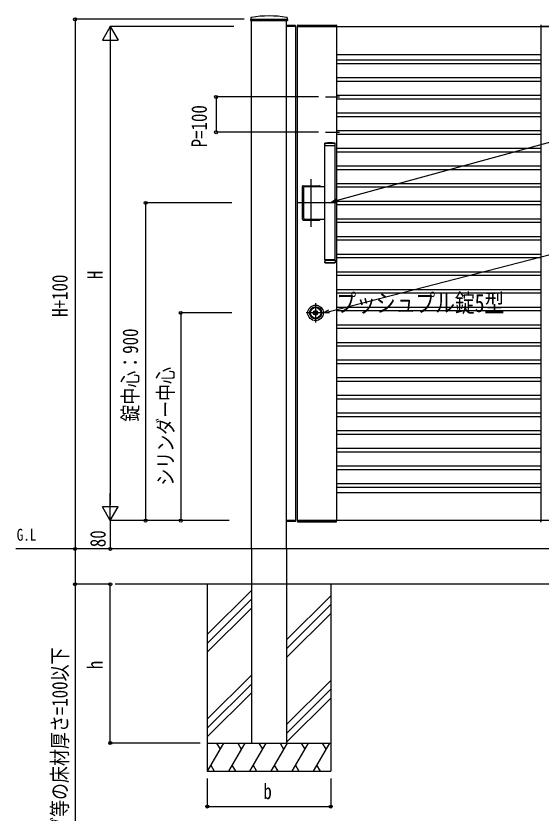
# Model space of a CAD drawing. Units: millimetres, scale not verified. Extents: x -4205 to 4205, y -2970 to 2970.
# Drawn here: x -1203 to 285, y -976 to 1282 of the extents above; entities that cross this region are included whole.
import ezdxf
from ezdxf.enums import TextEntityAlignment as Align

# ---------------------------------------------------------------- set-up
doc = ezdxf.new("R2010")
doc.units = ezdxf.units.MM
doc.header["$LTSCALE"] = 10
for name, color, linetype in [('0-3_USER1', 3, 'Continuous'), ('0-4_YKK_12', 2, 'Continuous'), ('0-6_YKK_A1', 4, 'Continuous'), ('0-7_YKK_D', 6, 'Continuous')]:
    doc.layers.add(name, color=color, linetype=linetype)
doc.styles.add('ＭＳ ゴシック', font='')
doc.styles.get('ＭＳ ゴシック').set_extended_font_data('MS Gothic')

msp = doc.modelspace()

# ---------------------------------------------------------------- linework, layer by layer
at = {"layer": '0-4_YKK_12'}
for p, q in [((-365.98, 684.94), (-365.98, 819.72)), ((-292.95, 752.33), (-404.98, 752.33))]:
    msp.add_line(p, q, dxfattribs=at)
at = {"layer": '0-6_YKK_A1'}
for p, q in [((-537.73, 1276.02), (-538.08, 1269.36)), ((-537.58, 1268.83), (-434.38, 1268.83)), ((-535.98, 1272.33), (-535.98, 1268.83)), ((-535.98, -227.67), (-535.98, 1268.83)), ((-435.98, -227.67), (-435.98, 1268.83)), ((-434.23, 1276.02), (-433.88, 1269.36)), ((-436.18, 1252.33), (-436.07, 1254.36)), ((-410.68, 1252.33), (-436.18, 1252.33)), ((-410.98, 1252.33), (-435.98, 1252.33)), ((-410.98, 1252.33), (-435.98, 1252.33)), ((-411.29, 1254.83), (-435.57, 1254.83)), ((-410.79, 1254.36), (-410.68, 1252.33)), ((-405.35, 1254.88), (-405.48, 1252.33)), ((-405.48, 1252.33), (-294.48, 1252.33)), ((-404.35, 1255.83), (-295.61, 1255.83)), ((-294.98, 1252.33), (-294.98, -147.67)), ((-294.61, 1254.88), (-294.48, 1252.33)), ((284.65, 1254.88), (284.52, 1252.33)), ((395.52, 1252.33), (284.52, 1252.33)), ((285.02, 1252.33), (285.02, -147.67)), ((-294.98, 1172.33), (285.02, 1172.33)), ((-294.98, 1157.33), (285.02, 1157.33)), ((-294.98, 1147.33), (285.02, 1147.33)), ((-294.98, 1107.33), (285.02, 1107.33)), ((-294.98, 1097.33), (285.02, 1097.33)), ((-325.98, 1052.33), (-285.98, 1052.33)), ((-294.98, 1057.33), (285.02, 1057.33)), ((-294.98, 1047.33), (285.02, 1047.33)), ((-294.98, 1007.33), (285.02, 1007.33)), ((-294.98, 997.33), (285.02, 997.33)), ((-325.98, 952.33), (-285.98, 952.33)), ((-294.98, 957.33), (285.02, 957.33)), ((-294.98, 947.33), (285.02, 947.33)), ((-327.98, 921.33), (-297.98, 921.33)), ((-327.98, 914.83), (-327.98, 921.33)), ((-327.98, 918.61), (-327.98, 917.61)), ((-327.98, 914.83), (-297.98, 914.83)), ((-327.98, 590.83), (-327.98, 913.83)), ((-297.98, 913.83), (-327.98, 913.83)), ((-326.98, 913.83), (-326.98, 914.83)), ((-298.98, 913.83), (-298.98, 914.83)), ((-297.98, 921.33), (-298.48, 921.83)), ((-297.98, 914.83), (-297.98, 921.33)), ((-297.98, 590.83), (-297.98, 913.83)), ((-294.98, 907.33), (285.02, 907.33)), ((-294.98, 897.33), (285.02, 897.33)), ((-294.98, 857.33), (285.02, 857.33)), ((-294.98, 847.33), (285.02, 847.33)), ((-391.48, 705.83), (-391.48, 798.83)), ((-390.98, 706.33), (-390.98, 798.33)), ((-389.48, 800.83), (-342.48, 800.83)), ((-388.98, 800.33), (-342.98, 800.33)), ((-387.33, 707.83), (-387.33, 796.83)), ((-385.33, 798.83), (-327.98, 798.83)), ((-294.98, 807.33), (285.02, 807.33)), ((-294.98, 797.33), (285.02, 797.33)), ((-294.98, 757.33), (285.02, 757.33)), ((-294.98, 747.33), (285.02, 747.33)), ((-389.48, 703.83), (-342.48, 703.83)), ((-388.98, 704.33), (-342.98, 704.33)), ((-385.33, 705.83), (-327.98, 705.83)), ((-294.98, 707.33), (285.02, 707.33)), ((-294.98, 697.33), (285.02, 697.33)), ((-294.98, 657.33), (285.02, 657.33)), ((-294.98, 647.33), (285.02, 647.33)), ((-297.98, 590.83), (-327.98, 590.83)), ((-327.98, 589.83), (-297.98, 589.83)), ((-327.98, 589.83), (-327.98, 583.33)), ((-327.98, 586.05), (-327.98, 587.05)), ((-326.98, 590.83), (-326.98, 589.83)), ((-298.98, 590.83), (-298.98, 589.83)), ((-297.98, 589.83), (-297.98, 583.33)), ((-294.98, 607.33), (285.02, 607.33)), ((-294.98, 597.33), (285.02, 597.33)), ((-327.98, 583.33), (-297.98, 583.33)), ((-297.98, 583.33), (-298.48, 582.83)), ((-294.98, 557.33), (285.02, 557.33)), ((-294.98, 547.33), (285.02, 547.33)), ((-294.98, 507.33), (285.02, 507.33)), ((-294.98, 497.33), (285.02, 497.33)), ((-353.98, 467.83), (-353.98, 413.83)), ((-294.98, 457.33), (285.02, 457.33)), ((-326.98, 440.83), (-380.98, 440.83)), ((-358.14, 439.89), (-358.14, 441.77)), ((-357.84, 442.07), (-357.19, 442.07)), ((-357.84, 439.59), (-357.19, 439.59)), ((-357.08, 442.11), (-356.89, 442.23)), ((-357.08, 439.55), (-356.89, 439.42)), ((-356.89, 442.23), (-355.83, 442.23)), ((-356.89, 439.42), (-355.83, 439.42)), ((-355.83, 442.23), (-355.67, 441.66)), ((-355.83, 439.42), (-355.73, 439.79)), ((-355.58, 439.79), (-355.73, 439.79)), ((-355.48, 441.51), (-355.29, 441.51)), ((-355.02, 440.7), (-355.3, 439.98)), ((-355.02, 441.86), (-355.1, 441.64)), ((-355.02, 441.86), (-353.87, 441.86)), ((-354.88, 440.79), (-354.65, 440.79)), ((-354.5, 440.67), (-354.39, 440.04)), ((-352.94, 439.79), (-354.09, 439.79)), ((-353.46, 440.99), (-353.57, 441.62)), ((-353.08, 440.87), (-353.31, 440.87)), ((-352.94, 440.96), (-352.66, 441.68)), ((-352.94, 439.79), (-352.86, 440.02)), ((-352.48, 440.15), (-352.67, 440.15)), ((-352.38, 441.86), (-352.23, 441.86)), ((-352.14, 439.42), (-352.29, 440)), ((-352.14, 442.23), (-352.23, 441.86)), ((-351.07, 442.23), (-352.14, 442.23)), ((-351.07, 439.42), (-352.14, 439.42)), ((-350.88, 442.11), (-351.07, 442.23)), ((-350.88, 439.55), (-351.07, 439.42)), ((-350.12, 442.07), (-350.77, 442.07)), ((-350.12, 439.59), (-350.77, 439.59)), ((-349.82, 439.89), (-349.82, 441.77)), ((-294.98, 447.33), (285.02, 447.33)), ((-294.98, 407.33), (285.02, 407.33)), ((-294.98, 397.33), (285.02, 397.33)), ((-294.98, 357.33), (285.02, 357.33)), ((-294.98, 347.33), (285.02, 347.33)), ((-294.98, 307.33), (285.02, 307.33)), ((-294.98, 297.33), (285.02, 297.33)), ((-294.98, 257.33), (285.02, 257.33)), ((-294.98, 247.33), (285.02, 247.33)), ((-294.98, 207.33), (285.02, 207.33)), ((-294.98, 197.33), (285.02, 197.33)), ((-294.98, 157.33), (285.02, 157.33)), ((-294.98, 147.33), (285.02, 147.33)), ((-294.98, 107.33), (285.02, 107.33)), ((-294.98, 97.33), (285.02, 97.33)), ((-294.98, 57.33), (285.02, 57.33)), ((-294.98, 47.33), (285.02, 47.33)), ((-294.98, 7.33), (285.02, 7.33)), ((-294.98, -2.67), (285.02, -2.67)), ((-294.98, -42.67), (285.02, -42.67)), ((-294.98, -52.67), (285.02, -52.67)), ((-294.98, -67.67), (285.02, -67.67)), ((-436.18, -147.67), (-436.07, -149.7)), ((-410.68, -147.67), (-436.18, -147.67)), ((-411.29, -150.17), (-435.57, -150.17)), ((-410.79, -149.7), (-410.68, -147.67)), ((-405.48, -147.67), (-294.48, -147.67)), ((-405.35, -150.22), (-405.48, -147.67)), ((-404.35, -151.17), (-295.61, -151.17)), ((-294.61, -150.22), (-294.48, -147.67)), ((395.52, -147.67), (284.52, -147.67)), ((284.65, -150.22), (284.52, -147.67)), ((970.02, -227.67), (-1203.45, -227.67)), ((-535.98, -227.67), (-535.98, -777.67)), ((-435.98, -227.67), (-435.98, -777.67)), ((970.02, -327.67), (-921.71, -327.67)), ((-660.98, -327.67), (-660.98, -857.67)), ((-310.98, -327.67), (-310.98, -857.67)), ((-535.98, -345.46), (-660.98, -470.46)), ((-310.98, -360.46), (-435.98, -485.46)), ((-535.98, -370.46), (-660.98, -495.46)), ((-535.98, -395.46), (-660.98, -520.46)), ((-310.98, -385.46), (-435.98, -510.46)), ((-310.98, -410.46), (-435.98, -535.46)), ((-535.98, -585.46), (-660.98, -710.46)), ((-310.98, -600.46), (-435.98, -725.46)), ((-535.98, -610.46), (-660.98, -735.46)), ((-310.98, -625.46), (-435.98, -750.46)), ((-535.98, -635.46), (-660.98, -760.46)), ((-310.98, -650.46), (-435.98, -775.46)), ((-660.98, -777.67), (-310.98, -777.67)), ((-614.79, -777.67), (-660.98, -857.67)), ((-634.79, -777.67), (-624.79, -794.99)), ((-554.79, -777.67), (-600.98, -857.67)), ((-574.79, -777.67), (-564.79, -794.99)), ((-494.79, -777.67), (-540.98, -857.67)), ((-535.98, -777.67), (-435.98, -777.67)), ((-514.79, -777.67), (-504.79, -794.99)), ((-434.79, -777.67), (-480.98, -857.67)), ((-454.79, -777.67), (-444.79, -794.99)), ((-374.79, -777.67), (-420.98, -857.67)), ((-394.79, -777.67), (-384.79, -794.99)), ((-314.79, -777.67), (-360.98, -857.67)), ((-334.79, -777.67), (-324.79, -794.99)), ((-660.98, -857.67), (-310.98, -857.67)), ((-650.98, -840.35), (-640.98, -857.67)), ((-590.98, -840.35), (-580.98, -857.67)), ((-530.98, -840.35), (-520.98, -857.67)), ((-470.98, -840.35), (-460.98, -857.67)), ((-410.98, -840.35), (-400.98, -857.67)), ((-350.98, -840.35), (-340.98, -857.67))]:
    msp.add_line(p, q, dxfattribs=at)
for points in [[(-535.98, 1272.33), (-435.98, 1272.33), (-435.98, 1268.83)], [(-410.98, 1252.33), (-410.98, -147.67), (-435.98, -147.67)], [(-410.98, 1252.33), (-410.98, -147.67), (-435.98, -147.67)], [(-404.98, -147.67), (-404.98, 1252.33), (395.02, 1252.33), (395.02, 1177.33)], [(-298.48, 921.83), (-327.48, 921.83), (-327.98, 921.33)], [(-298.48, 582.83), (-327.48, 582.83), (-327.98, 583.33)], [(395.02, -72.67), (395.02, -147.67), (-404.98, -147.67)]]:
    msp.add_lwpolyline(points, dxfattribs=at)
for radius in [22, 17, 15, 6.35, 5.6, 4.3]:
    msp.add_circle((-353.98, 440.83), radius, dxfattribs=at)
for centre, radius, start, end in [((-537.58, 1269.33), 0.5, 177, 270), ((-535.73, 1275.91), 2, 99.00123, 177), ((-485.98, 961.83), 320, 80.99877, 99.00123), ((-436.23, 1275.91), 2, 3, 80.99877), ((-434.38, 1269.33), 0.5, 270, 3), ((-435.57, 1254.33), 0.5, 90, 177), ((-411.29, 1254.33), 0.5, 3, 90), ((-404.35, 1254.83), 1, 90, 177), ((-295.61, 1254.83), 1, 3, 90), ((285.65, 1254.83), 1, 90, 177), ((-312.98, 739.83), 182.5, 85.75781, 94.24219), ((-389.48, 798.83), 2, 90, 180), ((-388.98, 798.33), 2, 90, 180), ((-385.33, 796.83), 2, 90, 180), ((-342.98, 798.33), 2, 14.47751, 90), ((-342.48, 798.83), 2, 0, 90), ((-389.48, 705.83), 2, 180, 270), ((-388.98, 706.33), 2, 180, 270), ((-385.33, 707.83), 2, 180, 270), ((-342.98, 706.33), 2, 270, 345.52249), ((-342.48, 705.83), 2, 270, 0), ((-342.48, 705.83), 2, 358.47685, 0), ((-312.98, 764.83), 182.5, 265.75781, 274.24219), ((-357.84, 441.77), 0.3, 90, 180), ((-357.84, 439.89), 0.3, 180, 270), ((-357.19, 442.27), 0.2, 270, 305), ((-357.19, 439.39), 0.2, 55, 90), ((-355.48, 441.71), 0.2, 195, 270), ((-355.58, 440.09), 0.3, 270, 338), ((-355.29, 441.71), 0.2, 270, 340), ((-354.88, 440.64), 0.15, 90, 158), ((-354.65, 440.64), 0.15, 10, 90), ((-354.09, 440.09), 0.3, 190, 270), ((-353.87, 441.56), 0.3, 10, 90), ((-353.31, 441.02), 0.15, 190, 270), ((-353.08, 441.02), 0.15, 270, 338), ((-352.67, 439.95), 0.2, 90, 160), ((-352.38, 441.56), 0.3, 90, 158), ((-352.48, 439.95), 0.2, 15, 90), ((-350.77, 442.27), 0.2, 235, 270), ((-350.77, 439.39), 0.2, 90, 125), ((-350.12, 441.77), 0.3, 0, 90), ((-350.12, 439.89), 0.3, 270, 0), ((-435.57, -149.67), 0.5, 183, 270), ((-411.29, -149.67), 0.5, 270, 357), ((-404.35, -150.17), 1, 183, 270), ((-295.61, -150.17), 1, 270, 357), ((285.65, -150.17), 1, 183, 270)]:
    msp.add_arc(centre, radius, start, end, dxfattribs=at)
at = {"layer": '0-7_YKK_D'}
for p, q in [((-555.98, 1272.33), (-1036.98, 1272.33)), ((-1035.98, 1272.33), (-1035.98, -227.67)), ((-935.98, 1252.33), (-958.48, 1213.36)), ((-585.98, 1252.33), (-936.98, 1252.33)), ((-935.98, 1252.33), (-913.48, 1213.36)), ((-935.98, 1252.33), (-935.98, 1174.39)), ((-958.48, 1213.36), (-913.48, 1213.36)), ((-935.98, 1207.33), (-935.98, -102.67)), ((-345.98, 1052.33), (-636.98, 1052.33)), ((-635.98, 1052.33), (-635.98, 952.33)), ((-345.98, 952.33), (-636.98, 952.33)), ((-591.06, 752.33), (-836.98, 752.33)), ((-835.98, 752.33), (-835.98, -147.67)), ((-591.06, 440.83), (-736.98, 440.83)), ((-735.98, 440.83), (-735.98, -147.67)), ((-935.98, -147.67), (-935.98, -69.73)), ((-935.98, -147.67), (-958.48, -108.7)), ((-913.48, -108.7), (-958.48, -108.7)), ((-935.98, -147.67), (-913.48, -108.7)), ((-598.47, -147.67), (-936.98, -147.67)), ((-598.47, -147.67), (-936.98, -147.67)), ((-935.98, -147.67), (-935.98, -227.67)), ((-598.47, -147.67), (-836.98, -147.67)), ((-598.47, -147.67), (-736.98, -147.67)), ((-685.62, -227.67), (-1036.98, -227.67)), ((-1005.16, -227.67), (-1036.98, -227.67)), ((-855.98, -227.67), (-936.98, -227.67)), ((-941.71, -327.67), (-1036.98, -327.67)), ((-942, -327.67), (-934.98, -327.67)), ((-935.98, -777.66), (-935.98, -327.67)), ((-680.97, -777.66), (-936.98, -777.66)), ((-661, -877.67), (-661, -958.67)), ((-311, -877.67), (-311, -958.67)), ((-661, -957.67), (-311, -957.67))]:
    msp.add_line(p, q, dxfattribs=at)
for points in [[(-307.98, 755.57), (-291.58, 760.06), (603.02, 1004.77), (1251.75, 1004.77)], [(-290.38, 755.66), (-307.98, 755.57), (-292.78, 764.45)], [(-331.98, 440.83), (-315.52, 445.07), (640.7, 691.41), (1034.3, 691.41)], [(-314.38, 440.66), (-331.98, 440.83), (-316.65, 449.48)], [(-1035.98, -227.67), (-1035.98, -327.67), (-1035.98, -1426.91)]]:
    msp.add_lwpolyline(points, dxfattribs=at)
for centre in [(-1035.98, 1272.33), (-635.98, 1052.33), (-635.98, 952.33), (-835.98, 752.33), (-735.98, 440.83), (-835.98, -147.67), (-735.98, -147.67), (-1035.98, -227.67), (-1035.98, -227.67), (-935.98, -227.67), (-1035.98, -327.67), (-935.98, -327.67), (-935.98, -777.66), (-661, -957.67), (-311, -957.67)]:
    msp.add_circle(centre, 4.25, dxfattribs=at)

# ---------------------------------------------------------------- texts
at = {"layer": '0-3_USER1', "style": 'ＭＳ ゴシック', "width": 0.8}
for s, height, p in [('プッシュプル錠5型', 51.32, (-294.98, 427.62)), ('G.L', 33.99, (-1201.18, -214.84))]:
    msp.add_text(s, height=height, dxfattribs=at).set_placement(p, align=Align.BOTTOM_LEFT)
at = {"layer": '0-7_YKK_D', "style": 'ＭＳ ゴシック', "width": 0.8}
for s, p in [('P=100', (-648.98, 909.53)), ('H+100', (-1043.98, 429.53)), ('H', (-943.98, 536.33)), ('錠中心：900', (-843.98, 132.73)), ('シリンダー中心', (-743.98, -48.62)), ('80', (-935.98, -222.87)), ('インターロッキング等の床材厚さ=100以下', (-1043.98, -1418.91)), ('h', (-943.98, -568.67))]:
    msp.add_text(s, height=43.99, rotation=90, dxfattribs=at).set_placement(p, align=Align.BOTTOM_LEFT)
msp.add_text('b', height=43.99, dxfattribs=at).set_placement((-502, -949.67), align=Align.BOTTOM_LEFT)

doc.saveas('drawing.dxf')
